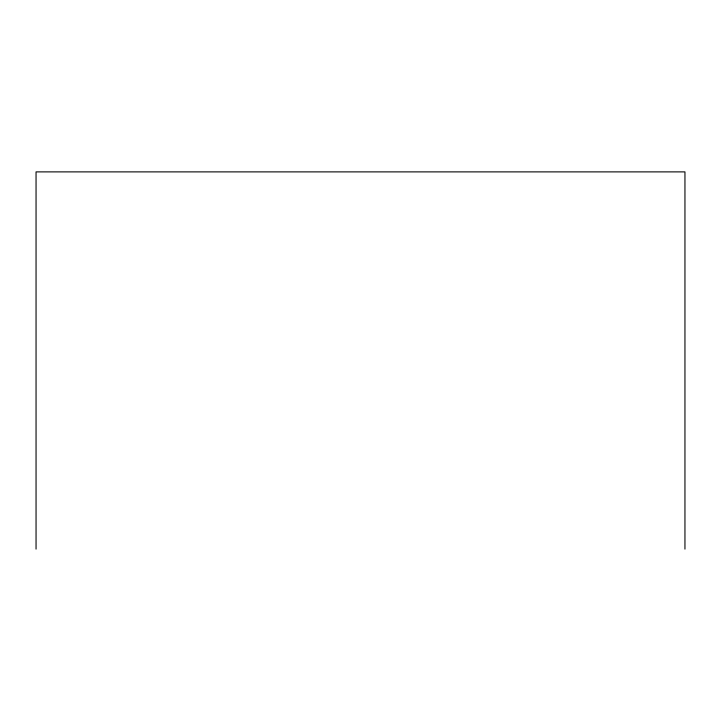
<?xml version="1.0" encoding="UTF-8"?>
<svg xmlns="http://www.w3.org/2000/svg" width="721" height="721" viewBox="0 0 721 721"><rect width="100%" height="100%" fill="white"/><g stroke="black" fill="none" stroke-linecap="round" stroke-linejoin="round"><path stroke-width="1.08" d="M684.95 549.114L684.95 171.886L36.05 171.886L36.05 549.114"/></g></svg>
